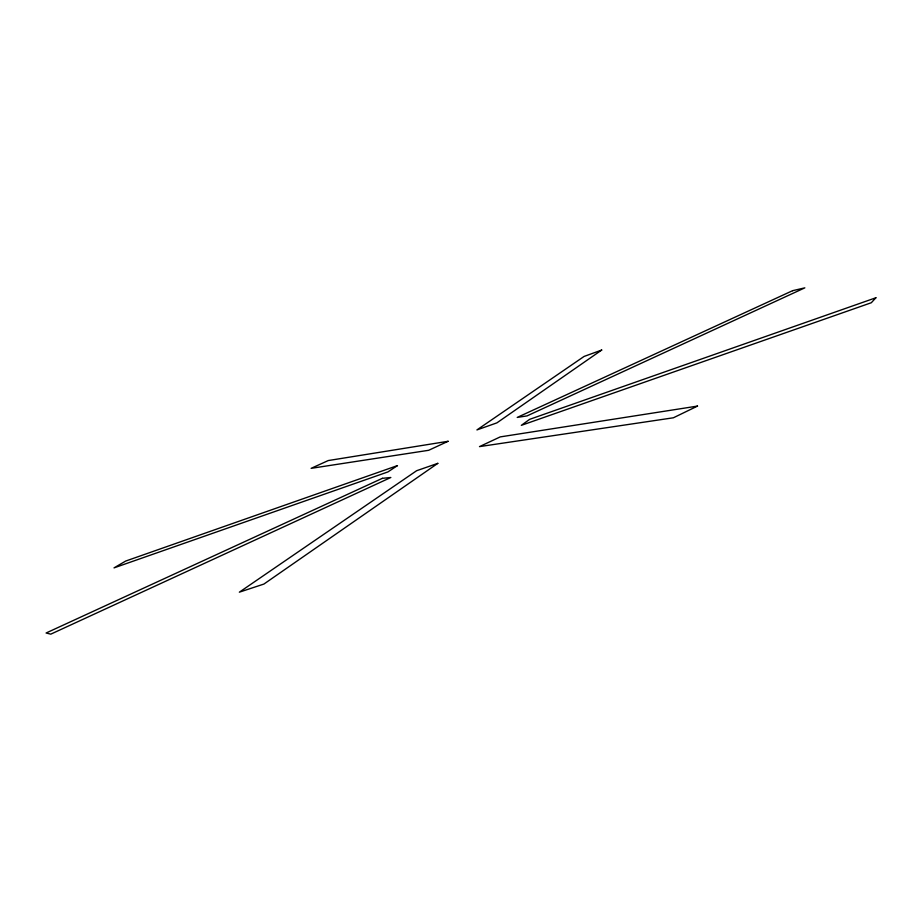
<?xml version="1.0" encoding="UTF-8"?>
<svg xmlns="http://www.w3.org/2000/svg" width="922" height="922" viewBox="0 0 922 922"><rect width="100%" height="100%" fill="white"/><g stroke="black" fill="none" stroke-linecap="round" stroke-linejoin="round"><path stroke-width="1.38" d="M875.9 297.76L871.302 302.739L521.333 425.342L529.654 419.337L875.9 297.76M437.812 463.351L263.899 584.064L239.351 592.178L416.64 470.716L437.812 463.351M601.709 350.049L496.889 422.875L476.916 429.929L584.099 356.434L601.709 350.049M397.44 465.61L387.92 471.926L114.017 567.883L125.68 561.06L397.44 465.61M697.516 406.083L673.406 417.781L479.486 446.617L500.231 436.901L697.516 406.083M448.104 441.292L428.684 450.293L311.129 468.341L328.244 460.562L448.104 441.292M382.376 478.322L46.1 633.011L50.791 634.152L390.836 477.492L382.376 478.322M792.597 290.684L517.219 417.424L527.05 415.903L804.837 287.848L792.597 290.684"/></g></svg>
